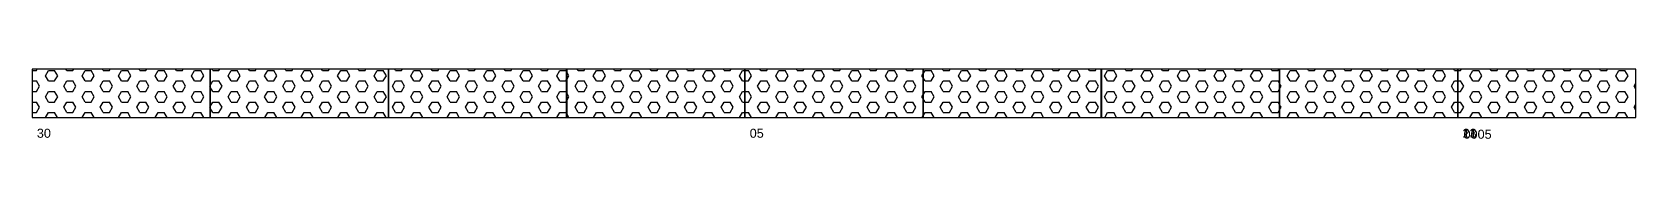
# Model space of a CAD drawing. Header units: millimetres. Extents: x 31568 to 240104, y 7702 to 61692.
# Drawn here: x 119172 to 135641, y 7702 to 8421 of the extents above; entities that cross this region are included whole.
import ezdxf

# ---------------------------------------------------------------- set-up
doc = ezdxf.new("R2010")
doc.units = ezdxf.units.MM
for name, color, linetype in [('게이트웨이', 140, 'Continuous'), ('노드', 2, 'Continuous'), ('발판500×1829', 131, 'Continuous')]:
    doc.layers.add(name, color=color, linetype=linetype)
doc.styles.get("Standard").update_dxf_attribs({"font": 'arial.ttf'})

# ---------------------------------------------------------------- blocks, each defined once
blk = doc.blocks.new('b500×1829')
at = {"layer": '발판500×1829', "linetype": 'ByBlock'}
h = blk.add_hatch(dxfattribs=at)
h.set_pattern_fill('HEX', color=256, scale=500, style=0)
h.set_pattern_definition([(0, (-371158.89, -112728.83), (0, 108.253175), [62.5, -125]), (120, (-371158.89, -112728.83), (-93.75, -54.126588), [62.5, -125]), (60, (-371096.39, -112728.83), (-93.75, 54.126588), [62.5, -125])])
h.paths.add_polyline_path([(0, -250), (1829, -250), (1829, 250), (0, 250)])
at = {"layer": '발판500×1829', "linetype": 'ByBlock', "ltscale": 2}
blk.add_lwpolyline([(0, -250), (1829, -250), (1829, 250), (0, 250)], close=True, dxfattribs=at)
blk = doc.blocks.new('518')
at = {"layer": '발판500×1829', "linetype": 'ByBlock', "ltscale": 2}
blk.add_blockref('b500×1829', (0, 0), dxfattribs=at)
blk = doc.blocks.new('발판500x1825')
at = {"layer": '발판500×1829'}
blk.add_blockref('518', (1, -305, 48), dxfattribs=at)
blk = doc.blocks.new('38x18x6')
for p in [(0, 0, 2609), (0, 0, 709)]:
    blk.add_blockref('발판500x1825', p)
blk = doc.blocks.new('19x18x6')
blk.add_blockref('발판500x1825', (0, 0, 709))

msp = doc.modelspace()

# ---------------------------------------------------------------- block references
for name, p in [('38x18x6', (119171, 8476, 2610)), ('38x18x6', (119171, 8476, 6410)), ('19x18x6', (119171, 8476, 10210)), ('38x18x6', (119171, 8476, 12110)), ('38x18x6', (119171, 8476, 15910)), ('38x18x6', (119171, 8476, 19710)), ('38x18x6', (119171, 8476, 23510)), ('38x18x6', (119171, 8476, 27310)), ('38x18x6', (119171, 8476, 31110)), ('38x18x6', (119171, 8476, 34910)), ('19x18x6', (119171, 8476, 38710)), ('38x18x6', (121001, 8476, 2610)), ('38x18x6', (121001, 8476, 6410)), ('19x18x6', (121001, 8476, 10210)), ('38x18x6', (121001, 8476, 12110)), ('38x18x6', (121001, 8476, 15910)), ('38x18x6', (121001, 8476, 19710)), ('38x18x6', (121001, 8476, 23510)), ('38x18x6', (121001, 8476, 27310)), ('38x18x6', (121001, 8476, 31110)), ('38x18x6', (121001, 8476, 34910)), ('19x18x6', (121001, 8476, 38710)), ('38x18x6', (122831, 8476, 2610)), ('38x18x6', (122831, 8476, 6410)), ('19x18x6', (122831, 8476, 10210)), ('38x18x6', (122831, 8476, 12110)), ('38x18x6', (122831, 8476, 15910)), ('38x18x6', (122831, 8476, 19710)), ('38x18x6', (122831, 8476, 23510)), ('38x18x6', (122831, 8476, 27310)), ('38x18x6', (122831, 8476, 31110)), ('38x18x6', (122831, 8476, 34910)), ('19x18x6', (122831, 8476, 38710)), ('38x18x6', (124661, 8476, 2610)), ('38x18x6', (124661, 8476, 6410)), ('19x18x6', (124661, 8476, 10210)), ('38x18x6', (124661, 8476, 12110)), ('38x18x6', (124661, 8476, 15910)), ('38x18x6', (124661, 8476, 19710)), ('38x18x6', (124661, 8476, 23510)), ('38x18x6', (124661, 8476, 27310)), ('38x18x6', (124661, 8476, 31110)), ('38x18x6', (124661, 8476, 34910)), ('19x18x6', (124661, 8476, 38710)), ('38x18x6', (126491, 8476, 2610)), ('38x18x6', (126491, 8476, 6410)), ('19x18x6', (126491, 8476, 10210)), ('38x18x6', (126491, 8476, 12110)), ('38x18x6', (126491, 8476, 15910)), ('38x18x6', (126491, 8476, 19710)), ('38x18x6', (126491, 8476, 23510)), ('38x18x6', (126491, 8476, 27310)), ('38x18x6', (126491, 8476, 31110)), ('38x18x6', (126491, 8476, 34910)), ('19x18x6', (126491, 8476, 38710)), ('38x18x6', (128321, 8476, 2610)), ('38x18x6', (128321, 8476, 6410)), ('19x18x6', (128321, 8476, 10210)), ('38x18x6', (128321, 8476, 12110)), ('38x18x6', (128321, 8476, 15910)), ('38x18x6', (128321, 8476, 19710)), ('38x18x6', (128321, 8476, 23510)), ('38x18x6', (128321, 8476, 27310)), ('38x18x6', (128321, 8476, 31110)), ('38x18x6', (128321, 8476, 34910)), ('19x18x6', (128321, 8476, 38710)), ('38x18x6', (130151, 8476, 2610)), ('38x18x6', (130151, 8476, 6410)), ('19x18x6', (130151, 8476, 10210)), ('38x18x6', (130151, 8476, 12110)), ('38x18x6', (130151, 8476, 15910)), ('38x18x6', (130151, 8476, 19710)), ('38x18x6', (130151, 8476, 23510)), ('38x18x6', (130151, 8476, 27310)), ('38x18x6', (130151, 8476, 31110)), ('38x18x6', (130151, 8476, 34910)), ('19x18x6', (130151, 8476, 38710)), ('38x18x6', (131981, 8476, 2610)), ('38x18x6', (131981, 8476, 6410)), ('19x18x6', (131981, 8476, 10210)), ('38x18x6', (131981, 8476, 12110)), ('38x18x6', (131981, 8476, 15910)), ('38x18x6', (131981, 8476, 19710)), ('38x18x6', (131981, 8476, 23510)), ('38x18x6', (131981, 8476, 27310)), ('38x18x6', (131981, 8476, 31110)), ('38x18x6', (131981, 8476, 34910)), ('19x18x6', (131981, 8476, 38710)), ('38x18x6', (133811, 8476, 2610)), ('38x18x6', (133811, 8476, 6410)), ('19x18x6', (133811, 8476, 10210)), ('38x18x6', (133811, 8476, 12110)), ('38x18x6', (133811, 8476, 15910)), ('38x18x6', (133811, 8476, 19710)), ('38x18x6', (133811, 8476, 23510)), ('38x18x6', (133811, 8476, 27310)), ('38x18x6', (133811, 8476, 31110)), ('38x18x6', (133811, 8476, 34910)), ('19x18x6', (133811, 8476, 38710))]:
    msp.add_blockref(name, p)

# ---------------------------------------------------------------- texts
at = {"layer": '게이트웨이'}
msp.add_text('0005', height=92.8, dxfattribs=at).set_placement((133871, 7704, 26029))
at = {"layer": '노드'}
for s, p in [('30', (119221, 7714, 33647)), ('05', (126541, 7714, 20347)), ('23', (133861, 7714, 33647)), ('11', (133861, 7714, 20340))]:
    msp.add_text(s, height=92.8, dxfattribs=at).set_placement(p)

doc.saveas('drawing.dxf')
